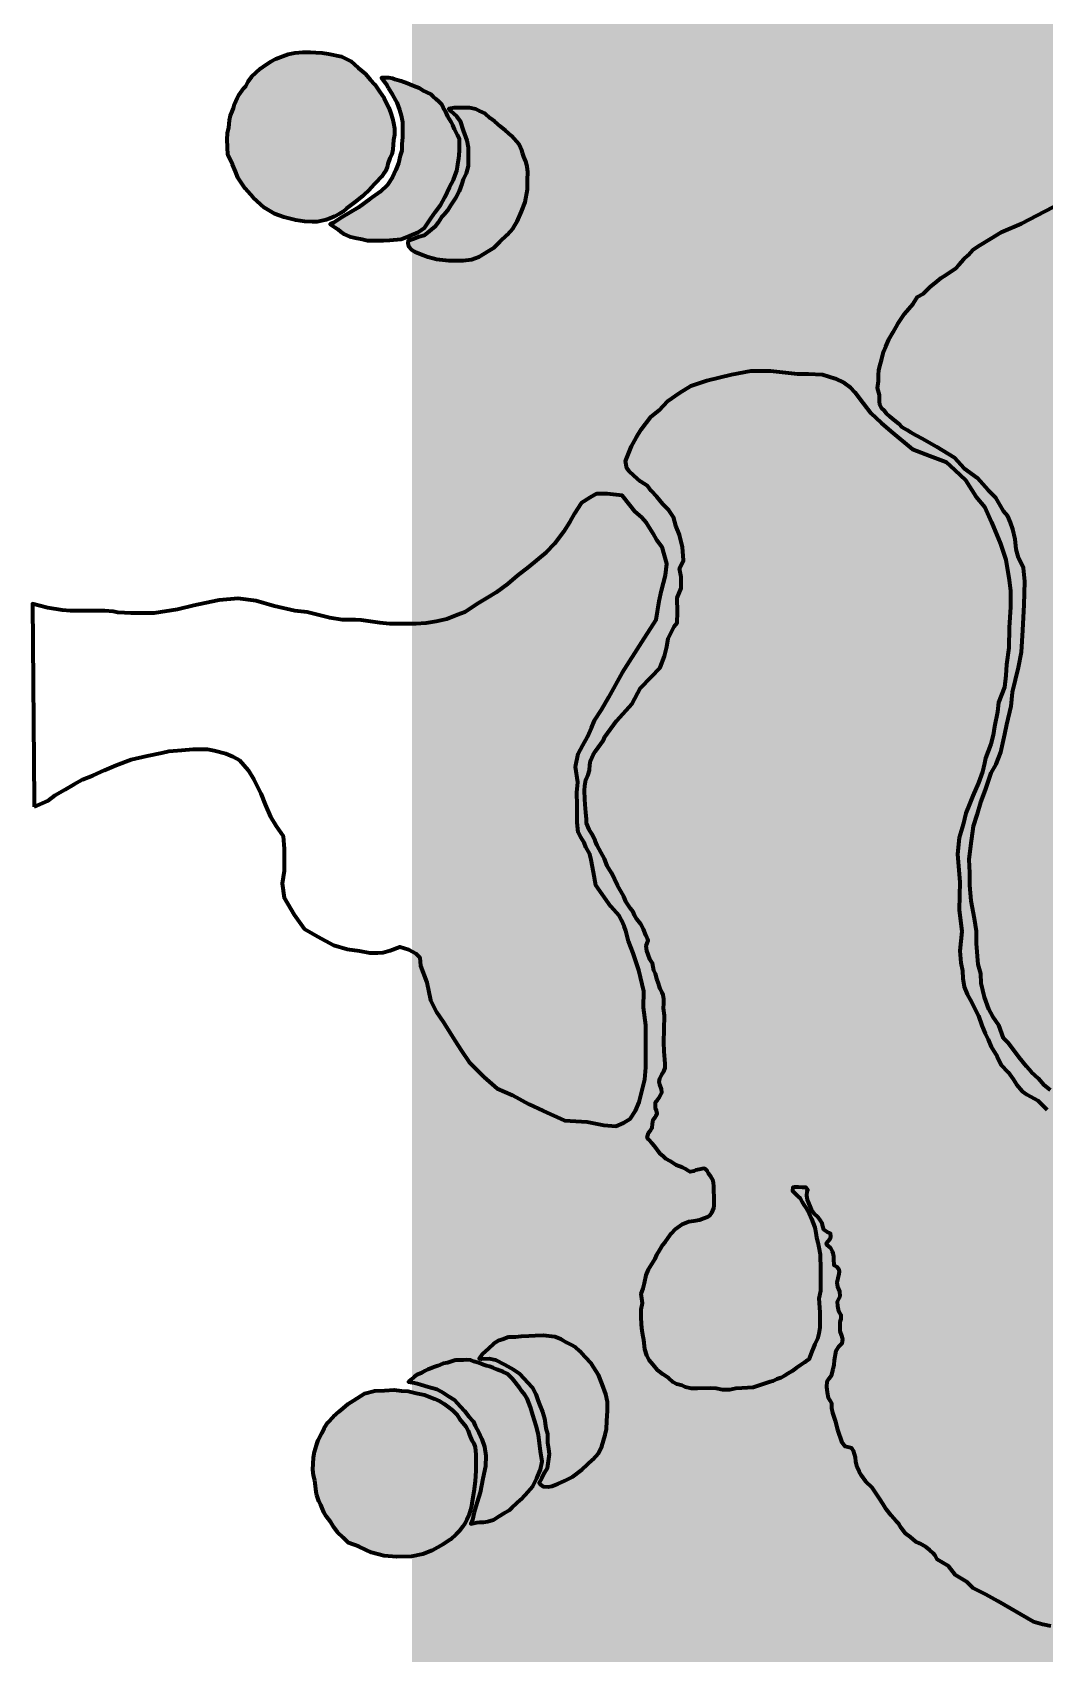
# Model space of a CAD drawing. Header units: millimetres. Extents: x 2676 to 5565, y 1584 to 2775.
# Drawn here: x 4680.9 to 4867.7, y 1961.1 to 2260.4 of the extents above; entities that cross this region are included whole.
import ezdxf

# ---------------------------------------------------------------- set-up
doc = ezdxf.new("R2010")
doc.units = ezdxf.units.MM
for name, color, linetype, lineweight, true_color in [('Warstwa1', 7, 'Continuous', 70, 0x688aad), ('Warstwa2', 7, 'Continuous', 70, 0xd66b73), ('Warstwa3', 7, 'Continuous', 70, 0x5ccf50), ('Warstwa6', 7, 'Continuous', 70, 0xffffff), ('Warstwa9', 7, 'Continuous', 70, 0xc3ad48)]:
    doc.layers.add(name, color=color, linetype=linetype, lineweight=lineweight, true_color=true_color)

msp = doc.modelspace()

# ---------------------------------------------------------------- hatches: boundary and pattern name
at = {"layer": 'Warstwa1', "lineweight": 70}
h = msp.add_hatch(color=256, dxfattribs=at)
h.dxf.hatch_style = 1
h.paths.add_polyline_path([(5505.16, 2428.68), (4750.94, 2428.68), (4750.94, 1755.04), (5505.16, 1755.04)])
at = {"layer": 'Warstwa2'}
h = msp.add_hatch(color=256, dxfattribs=at)
h.dxf.hatch_style = 1
h.paths.add_polyline_path([(4759.69, 2239.33), (4759.69, 2240.63), (4759.32, 2241.47), (4758.8, 2242.57), (4758.49, 2243.27), (4758.15, 2243.89), (4757.67, 2244.72), (4757.16, 2245.74), (4756.69, 2246.52), (4756.43, 2247.09), (4755.91, 2247.67), (4755.39, 2248.08), (4754.82, 2248.6), (4754.4, 2249.02), (4752.94, 2249.68), (4752.26, 2250.15), (4751.3, 2250.51), (4750.55, 2250.8), (4749.82, 2251.11), (4749.45, 2251.24), (4748.93, 2251.39), (4748.26, 2251.58), (4747.79, 2251.73), (4747.32, 2251.91), (4746.69, 2252.02), (4745.86, 2252.02), (4745.29, 2252.02), (4745.96, 2251.13), (4746.28, 2250.72), (4746.57, 2250.17), (4747.34, 2248.89), (4748.17, 2247.47), (4748.63, 2246.14), (4748.92, 2245.06), (4749.21, 2243.82), (4749.21, 2242.11), (4749.21, 2241.03), (4749.09, 2239.78), (4749.09, 2238.58), (4748.76, 2237.7), (4748.42, 2236.29), (4747.97, 2235.04), (4747.34, 2233.67), (4746.43, 2232.25), (4745.09, 2230.97), (4743.15, 2229.6), (4741.04, 2228.09), (4739.4, 2227.13), (4737.76, 2226.14), (4736.57, 2225.31), (4735.84, 2224.99), (4736.77, 2224.42), (4737.27, 2224.08), (4737.74, 2223.64), (4738.39, 2223.17), (4739.38, 2222.7), (4740.47, 2222.5), (4741.75, 2222.24), (4742.74, 2221.98), (4743.44, 2222), (4744.58, 2222), (4745.68, 2222), (4746.82, 2222.08), (4748.93, 2222.26), (4750.49, 2222.86), (4752.06, 2223.56), (4753.33, 2224.42), (4754.42, 2226.03), (4755.28, 2227.26), (4756.19, 2228.5), (4757.03, 2230.01), (4757.89, 2231.83), (4758.59, 2233.22), (4758.93, 2234.05), (4759.22, 2234.83), (4759.37, 2235.59), (4759.45, 2236.47), (4759.56, 2237.15), (4759.69, 2238.55)])
h = msp.add_hatch(color=256, dxfattribs=at)
h.dxf.hatch_style = 1
h.paths.add_polyline_path([(4770, 2011.2), (4769.47, 2011.77), (4768.58, 2012.72), (4767.75, 2013.08), (4766.62, 2013.53), (4765.91, 2013.83), (4765.24, 2014.06), (4764.69, 2014.22), (4764.13, 2014.41), (4763.26, 2014.73), (4762.38, 2014.99), (4761.8, 2015.23), (4761.03, 2015.29), (4760.36, 2015.24), (4759.59, 2015.23), (4759, 2015.25), (4757.48, 2014.73), (4756.67, 2014.62), (4755.72, 2014.22), (4754.97, 2013.92), (4754.22, 2013.65), (4753.87, 2013.5), (4753.38, 2013.26), (4752.76, 2012.93), (4752.31, 2012.72), (4751.85, 2012.54), (4751.32, 2012.19), (4750.71, 2011.62), (4750.29, 2011.23), (4751.39, 2011.04), (4751.9, 2010.95), (4752.49, 2010.75), (4753.93, 2010.34), (4755.5, 2009.87), (4756.74, 2009.21), (4757.69, 2008.62), (4758.76, 2007.91), (4759.92, 2006.66), (4760.66, 2005.87), (4761.42, 2004.87), (4762.24, 2003.99), (4762.59, 2003.12), (4763.31, 2001.86), (4763.83, 2000.64), (4764.31, 1999.21), (4764.6, 1997.55), (4764.51, 1995.7), (4764.02, 1993.37), (4763.51, 1990.83), (4762.97, 1989.01), (4762.44, 1987.17), (4762.13, 1985.74), (4761.81, 1985.02), (4762.89, 1985.24), (4763.48, 1985.33), (4764.13, 1985.32), (4764.92, 1985.43), (4765.96, 1985.76), (4766.91, 1986.35), (4768.02, 1987.03), (4768.92, 1987.52), (4769.41, 1988.01), (4770.25, 1988.8), (4771.05, 1989.54), (4771.83, 1990.38), (4773.25, 1991.95), (4773.99, 1993.45), (4774.65, 1995.03), (4775, 1996.53), (4774.7, 1998.46), (4774.49, 1999.94), (4774.31, 2001.47), (4773.89, 2003.14), (4773.27, 2005.06), (4772.84, 2006.55), (4772.52, 2007.39), (4772.2, 2008.16), (4771.8, 2008.82), (4771.25, 2009.52), (4770.87, 2010.08)])
at = {"layer": 'Warstwa3'}
h = msp.add_hatch(color=256, dxfattribs=at)
h.dxf.hatch_style = 1
h.paths.add_polyline_path([(4772.31, 2234.62), (4772.23, 2235.65), (4771.94, 2236.56), (4771.57, 2237.43), (4771.36, 2238.18), (4771.23, 2238.63), (4770.74, 2239.71), (4769.29, 2241.32), (4768.21, 2242.28), (4767.3, 2243.07), (4766.22, 2243.99), (4765.39, 2244.61), (4764.44, 2245.43), (4763.32, 2245.93), (4762.7, 2246.26), (4761.54, 2246.47), (4760.3, 2246.47), (4758.74, 2246.49), (4757.77, 2246.28), (4758.01, 2246.01), (4758.13, 2245.89), (4759.14, 2244.98), (4759.84, 2244.03), (4760.42, 2242.29), (4761.05, 2240.47), (4761.34, 2239.19), (4761.34, 2237.9), (4761.34, 2236.91), (4761.34, 2235.71), (4760.92, 2234.34), (4760.42, 2233.27), (4760.13, 2232.44), (4759.64, 2231.11), (4759.02, 2229.95), (4758.02, 2228.46), (4757.52, 2227.53), (4756.82, 2226.74), (4756.4, 2226.29), (4755.78, 2225.34), (4755.2, 2224.55), (4754.54, 2224.01), (4753.83, 2223.43), (4753.17, 2222.93), (4752.26, 2222.69), (4751.14, 2222.23), (4750.23, 2221.9), (4750.19, 2221.53), (4750.31, 2220.95), (4750.93, 2220.24), (4751.51, 2219.87), (4752.59, 2219.46), (4753.87, 2219), (4755.49, 2218.55), (4757.73, 2218.3), (4760.42, 2218.3), (4761.95, 2218.46), (4763.28, 2219), (4765.18, 2220.12), (4766.1, 2220.7), (4767.17, 2221.77), (4768.5, 2223.06), (4769.62, 2224.26), (4770.36, 2225.5), (4771.15, 2227.32), (4771.81, 2229.06), (4772.27, 2231.38), (4772.27, 2233.2)])
h = msp.add_hatch(color=256, dxfattribs=at)
h.dxf.hatch_style = 1
h.paths.add_polyline_path([(4773.78, 2008.96), (4774.15, 2007.84), (4774.5, 2007.03), (4775.04, 2005.73), (4775.38, 2004.45), (4775.67, 2002.69), (4775.94, 2001.66), (4775.96, 2000.61), (4775.97, 1999.99), (4776.16, 1998.87), (4776.28, 1997.9), (4776.16, 1997.05), (4776.04, 1996.15), (4775.89, 1995.33), (4775.4, 1994.53), (4774.89, 1993.43), (4774.45, 1992.57), (4774.67, 1992.27), (4775.16, 1991.93), (4776.09, 1991.84), (4776.77, 1991.96), (4777.84, 1992.39), (4779.09, 1992.94), (4780.58, 1993.71), (4782.39, 1995.05), (4784.36, 1996.89), (4785.37, 1998.05), (4785.97, 1999.35), (4786.6, 2001.47), (4786.87, 2002.51), (4786.92, 2004.04), (4787.02, 2005.88), (4787.02, 2007.52), (4786.72, 2008.94), (4786.05, 2010.81), (4785.35, 2012.53), (4784.1, 2014.54), (4782.86, 2015.87), (4781.92, 2016.93), (4781.16, 2017.63), (4780.32, 2018.1), (4779.46, 2018.48), (4778.8, 2018.89), (4778.4, 2019.14), (4777.3, 2019.58), (4775.14, 2019.78), (4773.7, 2019.74), (4772.49, 2019.7), (4771.08, 2019.63), (4770.05, 2019.52), (4768.79, 2019.47), (4767.63, 2019.07), (4766.95, 2018.89), (4765.96, 2018.25), (4765.05, 2017.4), (4763.9, 2016.36), (4763.33, 2015.54), (4763.7, 2015.51), (4763.86, 2015.5), (4765.22, 2015.53), (4766.39, 2015.31), (4768, 2014.44), (4769.69, 2013.53), (4770.78, 2012.79), (4771.66, 2011.85), (4772.33, 2011.12), (4773.15, 2010.24)])
at = {"layer": 'Warstwa9'}
h = msp.add_hatch(color=256, dxfattribs=at)
h.dxf.hatch_style = 1
h.paths.add_polyline_path([(4747.53, 2240.56), (4747.71, 2241.5), (4747.69, 2242.65), (4747.53, 2243.67), (4747.35, 2244.54), (4747.06, 2245.48), (4746.69, 2246.47), (4745.8, 2248.25), (4744.94, 2249.53), (4744.08, 2250.81), (4743.24, 2251.72), (4742.34, 2252.77), (4740.99, 2253.87), (4739.63, 2255.1), (4737.9, 2255.98), (4735.52, 2256.45), (4734.37, 2256.64), (4733.19, 2256.69), (4732.17, 2256.74), (4730.79, 2256.79), (4729.3, 2256.66), (4728.09, 2256.4), (4727.1, 2256.01), (4725.79, 2255.54), (4724.88, 2255.07), (4723.81, 2254.39), (4722.94, 2253.74), (4722.08, 2252.98), (4721.37, 2252.25), (4720.67, 2251.33), (4720.25, 2250.5), (4719.91, 2250.1), (4718.97, 2248.82), (4718.68, 2248.27), (4718.39, 2247.75), (4718.16, 2247.17), (4717.95, 2246.44), (4717.74, 2245.81), (4717.43, 2245.08), (4717.27, 2244.22), (4717.11, 2242.85), (4716.88, 2241.81), (4716.8, 2240.66), (4716.88, 2239.22), (4716.93, 2237.83), (4717.82, 2236.05), (4718.37, 2234.74), (4718.79, 2233.62), (4720.12, 2231.61), (4721.64, 2229.93), (4723.68, 2228.05), (4725.54, 2226.93), (4727.29, 2226.27), (4729.46, 2225.72), (4731.11, 2225.49), (4732.54, 2225.46), (4733.43, 2225.46), (4734.32, 2225.65), (4735.08, 2225.8), (4735.76, 2226.04), (4736.6, 2226.4), (4737.54, 2226.93), (4738.18, 2227.31), (4738.87, 2227.87), (4740.31, 2229.02), (4741.8, 2230.18), (4743.2, 2231.51), (4744.28, 2232.67), (4745.28, 2233.76), (4745.65, 2234.31), (4746.04, 2234.8), (4746.35, 2235.51), (4746.48, 2236.13), (4746.85, 2237.18), (4747.19, 2237.86), (4747.43, 2238.77)])
h = msp.add_hatch(color=256, dxfattribs=at)
h.dxf.hatch_style = 1
h.paths.add_polyline_path([(4742.39, 1980.23), (4743.46, 1979.7), (4745.81, 1979.13), (4748.06, 1978.94), (4750.84, 1978.96), (4752.96, 1979.4), (4754.69, 1980.12), (4756.65, 1981.2), (4758.02, 1982.15), (4759.09, 1983.11), (4759.74, 1983.72), (4760.26, 1984.46), (4760.71, 1985.09), (4761.05, 1985.73), (4761.41, 1986.57), (4761.74, 1987.59), (4761.95, 1988.32), (4762.07, 1989.18), (4762.34, 1991.01), (4762.63, 1992.88), (4762.75, 1994.81), (4762.75, 1996.39), (4762.74, 1997.87), (4762.64, 1998.52), (4762.58, 1999.15), (4762.33, 1999.88), (4762, 2000.43), (4761.55, 2001.44), (4761.34, 2002.17), (4760.89, 2003), (4759.74, 2004.38), (4759.24, 2005.19), (4758.43, 2006.01), (4757.62, 2006.65), (4756.9, 2007.16), (4756.05, 2007.65), (4755.1, 2008.13), (4753.24, 2008.82), (4751.74, 2009.17), (4750.23, 2009.51), (4749, 2009.61), (4747.63, 2009.77), (4745.88, 2009.64), (4744.05, 2009.61), (4742.18, 2009.09), (4740.12, 2007.81), (4739.16, 2007.16), (4738.26, 2006.39), (4737.48, 2005.74), (4736.43, 2004.83), (4735.43, 2003.72), (4734.73, 2002.7), (4734.27, 2001.74), (4733.63, 2000.5), (4733.29, 1999.54), (4732.96, 1998.31), (4732.78, 1997.24), (4732.67, 1996.1), (4732.65, 1995.08), (4732.76, 1993.93), (4733.02, 1993.04), (4733.04, 1992.51), (4733.23, 1990.93), (4733.39, 1990.34), (4733.54, 1989.76), (4733.76, 1989.18), (4734.1, 1988.5), (4734.38, 1987.9), (4734.65, 1987.15), (4735.12, 1986.41), (4735.94, 1985.3), (4736.48, 1984.38), (4737.21, 1983.48), (4738.24, 1982.49), (4739.23, 1981.51), (4741.1, 1980.81)])

# ---------------------------------------------------------------- linework, layer by layer
at = {"layer": 'Warstwa2'}
for points in [[(4746.57, 2250.17), (4747.34, 2248.89), (4748.17, 2247.47), (4748.63, 2246.14), (4748.92, 2245.06), (4749.21, 2243.82), (4749.21, 2242.11), (4749.21, 2241.03), (4749.09, 2239.78), (4749.09, 2238.58), (4748.76, 2237.7), (4748.42, 2236.29), (4747.97, 2235.04), (4747.34, 2233.67), (4746.43, 2232.25), (4745.09, 2230.97), (4743.15, 2229.6), (4741.04, 2228.09), (4739.4, 2227.13), (4737.76, 2226.14), (4736.57, 2225.31), (4735.84, 2224.99), (4736.77, 2224.42), (4737.27, 2224.08), (4737.74, 2223.64), (4738.39, 2223.17), (4739.38, 2222.7), (4740.47, 2222.5), (4741.75, 2222.24), (4742.74, 2221.98), (4743.44, 2222), (4744.58, 2222), (4745.68, 2222), (4746.82, 2222.08), (4748.93, 2222.26), (4750.49, 2222.86), (4752.06, 2223.56), (4753.33, 2224.42), (4754.42, 2226.03), (4755.28, 2227.26), (4756.19, 2228.5), (4757.03, 2230.01), (4757.89, 2231.83), (4758.59, 2233.22), (4758.93, 2234.05), (4759.22, 2234.83), (4759.37, 2235.59), (4759.45, 2236.47), (4759.56, 2237.15), (4759.69, 2238.55), (4759.69, 2239.33), (4759.69, 2240.63), (4759.32, 2241.47), (4758.8, 2242.57), (4758.49, 2243.27), (4758.15, 2243.89), (4757.86, 2244.39), (4757.58, 2244.91), (4757.16, 2245.74), (4756.69, 2246.52), (4756.43, 2247.09), (4755.91, 2247.67), (4755.39, 2248.08), (4754.82, 2248.6), (4754.4, 2249.02), (4752.94, 2249.68), (4752.26, 2250.15), (4751.3, 2250.51), (4750.55, 2250.8), (4749.82, 2251.11), (4749.45, 2251.24), (4748.93, 2251.39), (4748.26, 2251.58), (4747.79, 2251.73), (4747.32, 2251.91), (4746.69, 2252.02), (4745.86, 2252.02), (4745.29, 2252.02), (4745.96, 2251.13), (4746.28, 2250.72), (4746.57, 2250.17)], [(4752.49, 2010.75), (4753.93, 2010.34), (4755.5, 2009.87), (4756.74, 2009.21), (4757.69, 2008.62), (4758.76, 2007.91), (4759.92, 2006.66), (4760.66, 2005.87), (4761.42, 2004.87), (4762.24, 2003.99), (4762.59, 2003.12), (4763.31, 2001.86), (4763.83, 2000.64), (4764.31, 1999.21), (4764.6, 1997.55), (4764.51, 1995.7), (4764.02, 1993.37), (4763.51, 1990.83), (4762.97, 1989.01), (4762.44, 1987.17), (4762.13, 1985.74), (4761.81, 1985.02), (4762.89, 1985.24), (4763.48, 1985.33), (4764.13, 1985.32), (4764.92, 1985.43), (4765.96, 1985.76), (4766.91, 1986.35), (4768.02, 1987.03), (4768.92, 1987.52), (4769.41, 1988.01), (4770.25, 1988.8), (4771.05, 1989.54), (4771.83, 1990.38), (4773.25, 1991.95), (4773.99, 1993.45), (4774.65, 1995.03), (4775, 1996.53), (4774.7, 1998.46), (4774.49, 1999.94), (4774.31, 2001.47), (4773.89, 2003.14), (4773.27, 2005.06), (4772.84, 2006.55), (4772.52, 2007.39), (4772.2, 2008.16), (4771.8, 2008.82), (4771.25, 2009.52), (4770.87, 2010.08), (4770, 2011.2), (4769.47, 2011.77), (4768.58, 2012.72), (4767.75, 2013.08), (4766.62, 2013.53), (4765.91, 2013.83), (4765.24, 2014.06), (4764.69, 2014.22), (4764.13, 2014.41), (4763.26, 2014.73), (4762.38, 2014.99), (4761.8, 2015.23), (4761.03, 2015.29), (4760.36, 2015.24), (4759.59, 2015.23), (4759, 2015.25), (4757.48, 2014.73), (4756.67, 2014.62), (4755.72, 2014.22), (4754.97, 2013.92), (4754.22, 2013.65), (4753.87, 2013.5), (4753.38, 2013.26), (4752.76, 2012.93), (4752.31, 2012.72), (4751.85, 2012.54), (4751.32, 2012.19), (4750.71, 2011.62), (4750.29, 2011.23), (4751.39, 2011.04), (4751.9, 2010.95), (4752.49, 2010.75)]]:
    msp.add_lwpolyline(points, dxfattribs=at)
at = {"layer": 'Warstwa3'}
for points in [[(4758.13, 2245.89), (4759.14, 2244.98), (4759.84, 2244.03), (4760.42, 2242.29), (4761.05, 2240.47), (4761.34, 2239.19), (4761.34, 2237.9), (4761.34, 2236.91), (4761.34, 2235.71), (4760.92, 2234.34), (4760.42, 2233.27), (4760.13, 2232.44), (4759.64, 2231.11), (4759.02, 2229.95), (4758.02, 2228.46), (4757.52, 2227.53), (4756.82, 2226.74), (4756.4, 2226.29), (4755.78, 2225.34), (4755.2, 2224.55), (4754.54, 2224.01), (4753.83, 2223.43), (4753.17, 2222.93), (4752.26, 2222.69), (4751.14, 2222.23), (4750.23, 2221.9), (4750.19, 2221.53), (4750.31, 2220.95), (4750.93, 2220.24), (4751.51, 2219.87), (4752.59, 2219.46), (4753.87, 2219), (4755.49, 2218.55), (4757.73, 2218.3), (4760.42, 2218.3), (4761.95, 2218.46), (4763.28, 2219), (4765.18, 2220.12), (4766.1, 2220.7), (4767.17, 2221.77), (4768.5, 2223.06), (4769.62, 2224.26), (4770.36, 2225.5), (4771.15, 2227.32), (4771.81, 2229.06), (4772.27, 2231.38), (4772.27, 2233.2), (4772.31, 2234.62), (4772.23, 2235.65), (4771.94, 2236.56), (4771.57, 2237.43), (4771.36, 2238.18), (4771.23, 2238.63), (4770.74, 2239.71), (4769.29, 2241.32), (4768.21, 2242.28), (4767.3, 2243.07), (4766.22, 2243.99), (4765.39, 2244.61), (4764.44, 2245.43), (4763.32, 2245.93), (4762.7, 2246.26), (4761.54, 2246.47), (4760.3, 2246.47), (4758.74, 2246.49), (4757.77, 2246.28), (4758.01, 2246.01), (4758.13, 2245.89)], [(4763.86, 2015.5), (4765.22, 2015.53), (4766.39, 2015.31), (4768, 2014.44), (4769.69, 2013.53), (4770.78, 2012.79), (4771.66, 2011.85), (4772.33, 2011.12), (4773.15, 2010.24), (4773.78, 2008.96), (4774.15, 2007.84), (4774.5, 2007.03), (4775.04, 2005.73), (4775.38, 2004.45), (4775.67, 2002.69), (4775.94, 2001.66), (4775.96, 2000.61), (4775.97, 1999.99), (4776.16, 1998.87), (4776.28, 1997.9), (4776.16, 1997.05), (4776.04, 1996.15), (4775.89, 1995.33), (4775.4, 1994.53), (4774.89, 1993.43), (4774.45, 1992.57), (4774.67, 1992.27), (4775.16, 1991.93), (4776.09, 1991.84), (4776.77, 1991.96), (4777.84, 1992.39), (4779.09, 1992.94), (4780.58, 1993.71), (4782.39, 1995.05), (4784.36, 1996.89), (4785.37, 1998.05), (4785.97, 1999.35), (4786.6, 2001.47), (4786.87, 2002.51), (4786.92, 2004.04), (4787.02, 2005.88), (4787.02, 2007.52), (4786.72, 2008.94), (4786.05, 2010.81), (4785.35, 2012.53), (4784.1, 2014.54), (4782.86, 2015.87), (4781.92, 2016.93), (4781.16, 2017.63), (4780.32, 2018.1), (4779.46, 2018.48), (4778.8, 2018.89), (4778.4, 2019.14), (4777.3, 2019.58), (4775.14, 2019.78), (4773.7, 2019.74), (4772.49, 2019.7), (4771.08, 2019.63), (4770.05, 2019.52), (4768.79, 2019.47), (4767.63, 2019.07), (4766.95, 2018.89), (4765.96, 2018.25), (4765.05, 2017.4), (4763.9, 2016.36), (4763.33, 2015.54), (4763.7, 2015.51), (4763.86, 2015.5)]]:
    msp.add_lwpolyline(points, dxfattribs=at)
at = {"layer": 'Warstwa6', "lineweight": 70}
for points in [[(4839.2, 2189.49), (4838.58, 2190.07), (4838.14, 2190.6), (4837.69, 2190.95), (4837.34, 2191.62), (4837.25, 2192.28), (4837.29, 2193.43), (4836.9, 2194.72), (4837.07, 2196.04), (4837.07, 2197.11), (4837.16, 2198.12), (4837.47, 2199.27), (4837.65, 2199.89), (4838, 2201.44), (4838.45, 2202.42), (4838.98, 2203.74), (4839.77, 2205.07), (4840.66, 2206.62), (4841.9, 2208.48), (4843.5, 2210.31), (4844.26, 2211.6), (4845.36, 2212.17), (4846.03, 2212.84), (4846.69, 2213.5), (4847.53, 2214.16), (4848.64, 2215.09), (4849.44, 2215.62), (4850.41, 2216.24), (4851.3, 2216.82), (4851.96, 2217.57), (4852.85, 2218.55), (4853.65, 2219.3), (4854.58, 2220.32), (4855.77, 2221.16), (4857.81, 2222.35), (4859.76, 2223.55), (4863.48, 2225.14), (4875.18, 2231.24)], [(4786.56, 2130.37), (4788.72, 2133.28), (4791.6, 2136.48), (4793.14, 2139.36), (4795.02, 2141.35), (4796.79, 2143.12), (4797.56, 2145.21), (4798, 2146.98), (4798.22, 2148.53), (4799.33, 2150.74), (4799.88, 2151.4), (4799.99, 2153.39), (4799.88, 2156.04), (4800.65, 2157.8), (4800.65, 2159.9), (4800.32, 2161.45), (4801.1, 2162.99), (4800.88, 2165.35), (4800.32, 2167.67), (4799.66, 2169.33), (4799.22, 2170.88), (4798.34, 2172.2), (4797.23, 2173.31), (4796.13, 2174.63), (4795.13, 2175.74), (4794.47, 2176.62), (4793.14, 2177.5), (4791.93, 2178.61), (4791.04, 2179.38), (4790.6, 2179.93), (4790.38, 2181.26), (4791.48, 2184.02), (4792.37, 2185.68), (4793.25, 2187.11), (4795.02, 2189.43), (4796.57, 2190.65), (4798.11, 2192.3), (4800.32, 2193.85), (4802.42, 2195.17), (4805.41, 2196.17), (4809.94, 2197.27), (4813.48, 2197.93), (4817.12, 2197.93), (4822.1, 2197.38), (4824.09, 2197.38), (4826.74, 2197.27), (4829.06, 2196.5), (4830.72, 2195.73), (4831.93, 2194.84), (4832.71, 2193.96), (4834.25, 2191.97), (4835.69, 2190.09), (4837.57, 2188.33), (4839.34, 2186.78), (4843.34, 2183.45), (4846.54, 2182.24), (4849.53, 2181.13), (4851.18, 2179.59), (4853.17, 2177.71), (4855.05, 2174.73), (4856.71, 2172.74), (4857.92, 2169.98), (4859.58, 2166), (4860.58, 2163.02), (4861.24, 2159.27), (4861.46, 2157.28), (4861.46, 2154.3), (4861.24, 2150.54), (4861.13, 2146.79), (4860.74, 2143.71), (4860.6, 2141.64), (4860.33, 2139.49), (4859.22, 2136.66), (4859.08, 2134.93), (4858.53, 2132.23), (4858.25, 2130.64), (4857.83, 2128.98), (4856.87, 2126.42), (4856.66, 2125.46), (4856.31, 2123.87), (4855.55, 2121.86), (4854.51, 2119.44), (4853.89, 2117.92), (4853.2, 2116.26), (4852.71, 2114.18), (4851.95, 2111.69), (4851.68, 2108.65), (4852.09, 2103.57), (4851.95, 2098.39), (4852.44, 2094.38), (4852.09, 2090.85), (4852.3, 2088.64), (4852.58, 2087.12), (4852.64, 2085.73), (4852.92, 2084.21), (4853.47, 2082.83), (4854.03, 2081.86), (4855.57, 2078.8), (4856.14, 2077.03), (4856.79, 2075.55), (4857.31, 2074.47), (4857.87, 2073.09), (4859, 2071.31), (4859.73, 2069.75), (4861.03, 2068.41), (4861.94, 2067.11), (4862.59, 2066.16), (4863.63, 2064.9), (4864.5, 2064.3), (4866.49, 2063.17), (4868.23, 2061.48)], [(4868.84, 2065.12), (4867.68, 2066.03), (4866.64, 2067.25), (4865.34, 2068.43), (4864.4, 2069.45), (4863.05, 2071.15), (4861.1, 2073.75), (4860.17, 2074.68), (4859.29, 2077.08), (4858.19, 2078.72), (4857.45, 2080.05), (4856.63, 2082.29), (4856.07, 2084.88), (4855.98, 2086.55), (4855.5, 2088.31), (4855.19, 2092.18), (4855.19, 2094.43), (4854.82, 2096.79), (4854.17, 2100.04), (4853.92, 2102.89), (4853.97, 2105.23), (4853.83, 2107.67), (4854.11, 2110.21), (4854.62, 2113.82), (4855.3, 2115.97), (4855.98, 2118.27), (4856.83, 2120.53), (4857.87, 2123.72), (4858.78, 2125.3), (4859.69, 2127.54), (4860.39, 2130.84), (4860.79, 2132.59), (4861.55, 2135.99), (4861.83, 2138.56), (4862.93, 2143.16), (4863.5, 2146), (4863.75, 2150.06), (4864.01, 2154.73), (4864.12, 2159.05), (4863.87, 2161.48), (4862.96, 2163.37), (4862.48, 2164.92), (4862.34, 2166.85), (4861.86, 2168.66), (4861.46, 2169.93), (4860.98, 2171.09), (4860.19, 2171.99), (4858.72, 2174.45), (4857.34, 2175.92), (4855.36, 2178.13), (4852.93, 2179.88), (4851.09, 2181.85), (4847.82, 2183.89), (4845.18, 2185.36), (4844.02, 2185.98), (4843.04, 2186.55), (4842.36, 2186.97), (4841.42, 2187.51), (4840.83, 2188.16), (4839.65, 2189.09), (4839.2, 2189.49)], [(4681.16, 2117.42), (4683.69, 2118.51), (4685.06, 2119.6), (4686.9, 2120.63), (4688.54, 2121.59), (4690.12, 2122.48), (4692.03, 2123.23), (4694.15, 2124.18), (4696.34, 2125.14), (4699.08, 2126.17), (4702.02, 2126.85), (4704.76, 2127.4), (4706.06, 2127.67), (4708.45, 2127.88), (4710.51, 2128.08), (4713.17, 2128.08), (4714.4, 2127.81), (4716.59, 2127.26), (4717.83, 2126.71), (4719.06, 2126.03), (4720.7, 2124.18), (4721.73, 2122.48), (4723.02, 2119.88), (4723.85, 2117.83), (4724.8, 2115.57), (4725.83, 2113.86), (4727.13, 2112.02), (4727.34, 2109.69), (4727.34, 2105.59), (4726.99, 2103.26), (4727.34, 2100.6), (4729.18, 2097.45), (4731.03, 2094.92), (4733.49, 2093.49), (4736.43, 2091.85), (4738.98, 2091.14), (4741.24, 2090.8), (4743.15, 2090.46), (4744.66, 2090.46), (4745.62, 2090.53), (4746.92, 2090.87), (4748.69, 2091.55), (4750.27, 2091.07), (4751.64, 2090.32), (4752.39, 2089.57), (4752.53, 2088.06), (4753.69, 2084.99), (4754.37, 2081.71), (4755.49, 2079.49), (4756.72, 2077.71), (4758.84, 2074.29), (4760.07, 2072.38), (4761.51, 2070.26), (4764.18, 2067.59), (4766.64, 2065.4), (4769.51, 2064.17), (4772.52, 2062.53), (4775.19, 2061.3), (4779.09, 2059.52), (4783.26, 2059.25), (4786.34, 2058.63), (4788.6, 2058.43), (4789.97, 2059.04), (4791.27, 2059.86), (4792.23, 2061.3), (4792.91, 2062.87), (4793.25, 2064.38), (4793.59, 2065.61), (4793.94, 2067.04), (4794.14, 2069.3), (4794.14, 2071.01), (4794.14, 2073.26), (4794.14, 2075.32), (4794.14, 2077.09), (4793.66, 2080.37), (4793.74, 2083.41), (4792.85, 2087.24), (4791.75, 2090.38), (4790.93, 2092.64), (4790.45, 2094.55), (4790.11, 2095.37), (4789.63, 2096.47), (4789.22, 2097.29), (4787.65, 2098.99), (4784.91, 2102.96), (4784.43, 2105.37), (4784.02, 2107.63), (4783.75, 2108.65), (4783.06, 2109.95), (4782.72, 2110.84), (4782.11, 2111.8), (4781.63, 2112.76), (4781.42, 2114.53), (4781.42, 2117.68), (4781.35, 2120.14), (4781.56, 2121.99), (4781.16, 2124.82), (4781.63, 2127.21), (4782.46, 2128.78), (4783.34, 2130.36), (4784.1, 2132), (4784.64, 2133.36), (4785.94, 2135.35), (4787.31, 2137.67), (4789.84, 2142.25), (4793.38, 2147.8), (4796.01, 2151.97), (4796.56, 2155.37), (4797, 2157.34), (4797.77, 2160.19), (4797.99, 2162.28), (4797.11, 2165.35), (4796.12, 2166.66), (4795.46, 2167.87), (4794.25, 2169.84), (4793.38, 2170.83), (4792.06, 2171.93), (4791.18, 2173.13), (4789.75, 2174.89), (4787.01, 2175.22), (4785.04, 2175.22), (4783.83, 2174.56), (4782.18, 2173.46), (4780.97, 2171.6), (4780.1, 2170.06), (4778.89, 2168.2), (4777.24, 2166), (4775.71, 2164.36), (4772.52, 2161.73), (4770.33, 2160.08), (4768.57, 2158.55), (4766.49, 2157.01), (4765.06, 2156.13), (4763.2, 2155.04), (4760.67, 2153.39), (4759.36, 2152.84), (4757.38, 2152.08), (4755.4, 2151.64), (4753.54, 2151.31), (4751.67, 2151.2), (4748.82, 2151.2), (4746.84, 2151.2), (4744.98, 2151.42), (4741.58, 2151.86), (4740.48, 2151.97), (4738.07, 2151.97), (4735.76, 2152.3), (4731.59, 2153.39), (4729.29, 2153.61), (4725.55, 2154.49), (4722.15, 2155.48), (4718.75, 2155.91), (4715.35, 2155.59), (4712.71, 2155.04), (4710.63, 2154.6), (4707.67, 2153.83), (4703.35, 2153.17), (4701.04, 2153.17), (4699.07, 2153.17), (4696.65, 2153.28), (4695.78, 2153.5), (4694.24, 2153.61), (4691.72, 2153.61), (4687.87, 2153.61), (4686.34, 2153.72), (4683.7, 2154.16), (4680.85, 2154.93), (4681.16, 2118.46), (4681.16, 2117.42)], [(4868.88, 1966.1), (4867.41, 1966.44), (4865.72, 1966.92), (4859.13, 1970.77), (4856.92, 1971.99), (4854.58, 1973.15), (4853.46, 1974.28), (4851.33, 1975.54), (4850.03, 1977.18), (4847.89, 1978.41), (4847.55, 1979.19), (4847.2, 1979.62), (4846.55, 1980.18), (4845.86, 1980.7), (4844.69, 1981.39), (4843.91, 1981.78), (4843, 1982.56), (4842.04, 1983.21), (4841.27, 1984.3), (4840.83, 1985.03), (4840.36, 1985.51), (4839.4, 1986.55), (4838.49, 1987.76), (4837.97, 1988.63), (4837.24, 1989.71), (4835.89, 1991.7), (4834.72, 1992.84), (4833.94, 1993.97), (4833.5, 1994.7), (4833.16, 1995.48), (4832.9, 1996.56), (4832.81, 1997.26), (4832.46, 1998.51), (4832.16, 1998.99), (4830.9, 1999.29), (4830.38, 2000.03), (4829.56, 2002.37), (4829.13, 2004.06), (4828.64, 2005.54), (4828.48, 2006.39), (4828.48, 2007.23), (4828.16, 2007.82), (4827.85, 2008.31), (4827.65, 2009.25), (4827.56, 2010.33), (4827.62, 2011.28), (4828, 2011.87), (4828.43, 2012.39), (4828.73, 2013.61), (4828.92, 2014.38), (4828.94, 2015.26), (4829.29, 2016.96), (4829.82, 2017.85), (4830.38, 2018.41), (4830.47, 2019.06), (4830.34, 2019.75), (4830.02, 2020.58), (4829.99, 2021.75), (4830.03, 2022.33), (4830.21, 2022.89), (4830.21, 2023.54), (4829.77, 2024.32), (4829.6, 2025.19), (4829.51, 2026.09), (4829.9, 2026.81), (4830, 2027.09), (4829.95, 2027.91), (4829.6, 2028.78), (4829.43, 2029.6), (4829.82, 2031.16), (4829.88, 2031.62), (4829.77, 2032.06), (4829.38, 2032.5), (4828.91, 2032.72), (4828.86, 2033.98), (4828.86, 2034.36), (4828.73, 2034.97), (4828.6, 2035.32), (4828.26, 2035.92), (4827.52, 2036.55), (4827.48, 2036.85), (4828.13, 2037.67), (4828.26, 2038.06), (4828.21, 2038.62), (4827.52, 2038.97), (4827, 2039.32), (4826.83, 2039.92), (4826.7, 2040.53), (4826.39, 2041.05), (4825.92, 2041.65), (4825.22, 2042.3), (4824.83, 2042.78), (4824.44, 2043.69), (4823.97, 2044.82), (4823.84, 2045.64), (4823.92, 2046.37), (4824.01, 2046.72), (4823.75, 2047.11), (4823.06, 2047.15), (4822.28, 2047.2), (4821.58, 2047.2), (4821.24, 2047.15), (4821.19, 2046.5), (4822.19, 2045.55), (4822.62, 2045.16), (4822.97, 2044.43), (4823.32, 2043.91), (4823.71, 2043.34), (4824.27, 2042.3), (4824.7, 2041.31), (4825.01, 2040.53), (4825.31, 2039.75), (4825.48, 2038.75), (4825.66, 2037.89), (4825.87, 2036.94), (4826.05, 2036.07), (4826.31, 2034.73), (4826.31, 2033.77), (4826.39, 2032.95), (4826.39, 2032.17), (4826.39, 2031.18), (4826.39, 2029.7), (4826.35, 2028.02), (4826.05, 2026.63), (4826.23, 2024.11), (4826.28, 2023.22), (4826.23, 2022.22), (4826.23, 2021.3), (4826.06, 2020.19), (4825.79, 2019.21), (4825.3, 2018.18), (4825.11, 2017.56), (4824.79, 2016.86), (4824.22, 2015.37), (4823.97, 2015.27), (4823.43, 2014.81), (4822.7, 2014.29), (4821.88, 2013.78), (4821.15, 2013.23), (4820.42, 2012.77), (4819.72, 2012.34), (4819.07, 2011.99), (4818.33, 2011.74), (4817.55, 2011.37), (4817.06, 2011.26), (4813.92, 2010.2), (4811.83, 2010.09), (4810.72, 2010.04), (4809.61, 2009.79), (4808.3, 2009.79), (4807.08, 2010.01), (4806.11, 2010.09), (4803.62, 2010.04), (4802.48, 2010.04), (4801.47, 2010.26), (4800.8, 2010.55), (4799.85, 2010.82), (4799.17, 2011.18), (4798.36, 2011.93), (4797.35, 2012.58), (4796.27, 2013.42), (4795.46, 2014.37), (4794.75, 2015.24), (4794.32, 2016.08), (4793.94, 2017.3), (4793.77, 2019.02), (4793.61, 2019.64), (4793.47, 2020.64), (4793.34, 2021.84), (4793.25, 2023.27), (4793.25, 2024.57), (4793.5, 2025.74), (4793.23, 2027.51), (4793.61, 2028.49), (4793.85, 2029.44), (4794.18, 2030.93), (4794.64, 2032.01), (4795.21, 2032.96), (4795.86, 2033.96), (4796.15, 2034.69), (4796.64, 2035.5), (4797.27, 2036.54), (4797.7, 2037.05), (4798.27, 2037.81), (4798.87, 2038.71), (4799.52, 2039.41), (4800.82, 2040.33), (4802.07, 2040.87), (4802.96, 2040.96), (4804.02, 2041.17), (4804.86, 2041.44), (4805.48, 2041.71), (4806.02, 2042.04), (4806.32, 2042.42), (4806.65, 2043.34), (4806.73, 2043.83), (4806.76, 2044.37), (4806.76, 2044.91), (4806.76, 2045.51), (4806.7, 2046.4), (4806.7, 2047.29), (4806.59, 2048.03), (4806.49, 2048.54), (4806.13, 2049.14), (4805.67, 2049.7), (4805.46, 2050.22), (4805.16, 2050.49), (4804.86, 2050.63), (4803.94, 2050.46), (4803.37, 2050.35), (4802.96, 2050.17), (4802.31, 2050), (4801.74, 2050.33), (4801.36, 2050.6), (4800.87, 2050.84), (4799.7, 2051.23), (4799.35, 2051.51), (4798.62, 2051.99), (4797.81, 2052.45), (4797.32, 2052.94), (4796.78, 2053.35), (4796.29, 2054), (4795.75, 2054.73), (4795.28, 2055.24), (4794.6, 2055.96), (4794.36, 2056.36), (4794.63, 2057.23), (4794.96, 2057.64), (4795.26, 2058.15), (4795.36, 2058.86), (4795.47, 2059.64), (4795.9, 2060.19), (4796.04, 2060.37), (4796.2, 2060.79), (4796.1, 2061.32), (4795.93, 2061.75), (4795.88, 2062.46), (4795.93, 2062.89), (4796.23, 2063.22), (4796.53, 2063.65), (4796.85, 2064.16), (4797.08, 2064.65), (4797.04, 2065.3), (4796.69, 2066.14), (4796.61, 2066.66), (4796.72, 2067.25), (4797.07, 2068.02), (4797.45, 2068.57), (4797.67, 2069.24), (4797.7, 2069.95), (4797.61, 2070.79), (4797.48, 2072.25), (4797.42, 2073.96), (4797.51, 2076.3), (4797.56, 2078.87), (4797.37, 2080.23), (4797.42, 2081.12), (4797.45, 2081.88), (4797.29, 2082.72), (4797.15, 2083.15), (4796.77, 2083.78), (4796.56, 2084.35), (4796.45, 2084.79), (4796.18, 2085.65), (4795.93, 2086.57), (4795.61, 2087.22), (4795.34, 2088.58), (4794.85, 2089.28), (4794.52, 2090.15), (4794.31, 2090.85), (4794.2, 2091.75), (4794.52, 2092.75), (4794.12, 2093.7), (4793.68, 2094.81), (4793.19, 2095.73), (4792.44, 2096.68), (4792.03, 2097.41), (4791.81, 2098.01), (4791.27, 2098.67), (4790.45, 2099.92), (4790.07, 2100.89), (4788.91, 2102.89), (4787.8, 2105.2), (4787.01, 2106.55), (4786.5, 2107.8), (4785.87, 2108.9), (4785.11, 2110.3), (4784.76, 2111.12), (4784.16, 2112.44), (4783.68, 2113.26), (4783.16, 2114.39), (4783.16, 2115.1), (4783.03, 2116.38), (4782.89, 2117.87), (4782.86, 2118.85), (4782.78, 2120.45), (4782.84, 2121.31), (4783.05, 2122.4), (4783.49, 2123.4), (4783.73, 2124.16), (4783.78, 2125.19), (4783.92, 2125.94), (4784.38, 2127), (4784.84, 2127.68), (4785.33, 2128.38), (4786.28, 2129.71), (4786.56, 2130.37)]]:
    msp.add_lwpolyline(points, dxfattribs=at)
at = {"layer": 'Warstwa9'}
for points in [[(4720.25, 2250.5), (4720.67, 2251.33), (4721.37, 2252.25), (4722.08, 2252.98), (4722.94, 2253.74), (4723.81, 2254.39), (4724.88, 2255.07), (4725.79, 2255.54), (4727.1, 2256.01), (4728.09, 2256.4), (4729.3, 2256.66), (4730.79, 2256.79), (4732.17, 2256.74), (4733.19, 2256.69), (4734.37, 2256.64), (4735.52, 2256.45), (4737.9, 2255.98), (4739.63, 2255.1), (4740.99, 2253.87), (4742.34, 2252.77), (4743.24, 2251.72), (4744.08, 2250.81), (4744.94, 2249.53), (4745.8, 2248.25), (4746.69, 2246.47), (4747.06, 2245.48), (4747.35, 2244.54), (4747.53, 2243.67), (4747.69, 2242.65), (4747.71, 2241.5), (4747.53, 2240.56), (4747.43, 2238.77), (4747.19, 2237.86), (4746.85, 2237.18), (4746.48, 2236.13), (4746.35, 2235.51), (4746.04, 2234.8), (4745.65, 2234.31), (4745.28, 2233.76), (4744.28, 2232.67), (4743.2, 2231.51), (4741.8, 2230.18), (4740.31, 2229.02), (4738.87, 2227.87), (4738.18, 2227.31), (4737.54, 2226.93), (4736.6, 2226.4), (4735.76, 2226.04), (4735.08, 2225.8), (4734.32, 2225.65), (4733.43, 2225.46), (4732.54, 2225.46), (4731.11, 2225.49), (4729.46, 2225.72), (4727.29, 2226.27), (4725.54, 2226.93), (4723.68, 2228.05), (4721.64, 2229.93), (4720.12, 2231.61), (4718.79, 2233.62), (4718.37, 2234.74), (4717.82, 2236.05), (4716.93, 2237.83), (4716.88, 2239.22), (4716.8, 2240.66), (4716.88, 2241.81), (4717.11, 2242.85), (4717.27, 2244.22), (4717.43, 2245.08), (4717.74, 2245.81), (4717.95, 2246.44), (4718.16, 2247.17), (4718.39, 2247.75), (4718.68, 2248.27), (4718.97, 2248.82), (4719.91, 2250.1), (4720.25, 2250.5)], [(4733.02, 1993.04), (4732.76, 1993.93), (4732.65, 1995.08), (4732.67, 1996.1), (4732.78, 1997.24), (4732.96, 1998.31), (4733.29, 1999.54), (4733.63, 2000.5), (4734.27, 2001.74), (4734.73, 2002.7), (4735.43, 2003.72), (4736.43, 2004.83), (4737.48, 2005.74), (4738.26, 2006.39), (4739.16, 2007.16), (4740.12, 2007.81), (4742.18, 2009.09), (4744.05, 2009.61), (4745.88, 2009.64), (4747.63, 2009.77), (4749, 2009.61), (4750.23, 2009.51), (4751.74, 2009.17), (4753.24, 2008.82), (4755.1, 2008.13), (4756.05, 2007.65), (4756.9, 2007.16), (4757.62, 2006.65), (4758.43, 2006.01), (4759.24, 2005.19), (4759.74, 2004.38), (4760.89, 2003), (4761.34, 2002.17), (4761.55, 2001.44), (4762, 2000.43), (4762.33, 1999.88), (4762.58, 1999.15), (4762.64, 1998.52), (4762.74, 1997.87), (4762.75, 1996.39), (4762.75, 1994.81), (4762.63, 1992.88), (4762.34, 1991.01), (4762.07, 1989.18), (4761.95, 1988.32), (4761.74, 1987.59), (4761.41, 1986.57), (4761.05, 1985.73), (4760.71, 1985.09), (4760.26, 1984.46), (4759.74, 1983.72), (4759.09, 1983.11), (4758.02, 1982.15), (4756.65, 1981.2), (4754.69, 1980.12), (4752.96, 1979.4), (4750.84, 1978.96), (4748.06, 1978.94), (4745.81, 1979.13), (4743.46, 1979.7), (4742.39, 1980.23), (4741.1, 1980.81), (4739.23, 1981.51), (4738.24, 1982.49), (4737.21, 1983.48), (4736.48, 1984.38), (4735.94, 1985.3), (4735.12, 1986.41), (4734.65, 1987.15), (4734.38, 1987.9), (4734.1, 1988.5), (4733.76, 1989.18), (4733.54, 1989.76), (4733.39, 1990.34), (4733.23, 1990.93), (4733.04, 1992.51), (4733.02, 1993.04)]]:
    msp.add_lwpolyline(points, dxfattribs=at)

doc.saveas('drawing.dxf')
